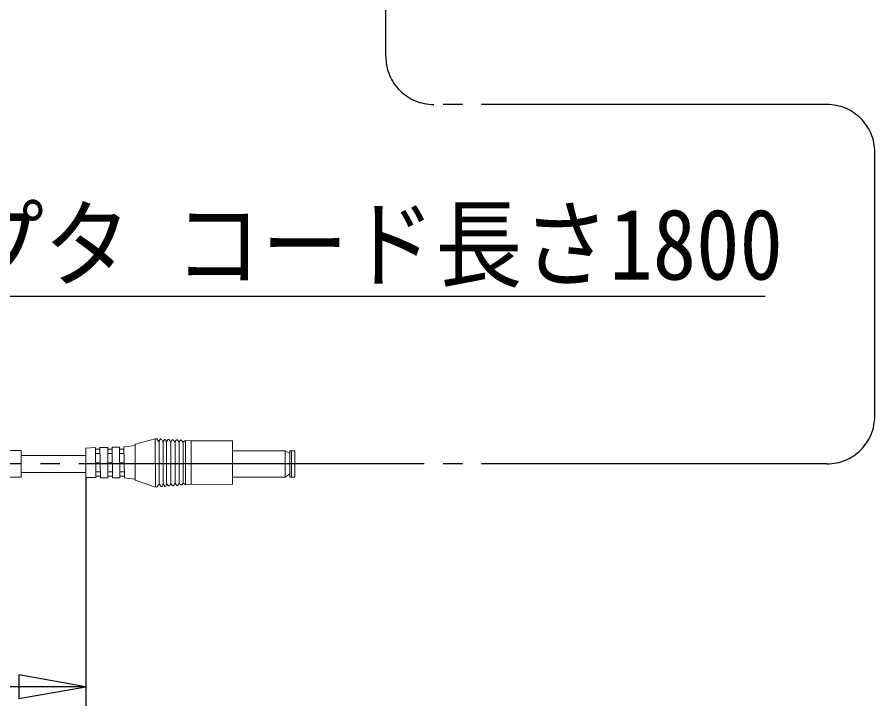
# Model space of a CAD drawing. Units: millimetres at full size, sheet at 1:4; details may follow other scales. Extents: x -840 to 0, y -594 to 594.
# Drawn here: x -512.9 to -334, y -423.3 to -279.6 of the extents above; entities that cross this region are included whole.
import ezdxf
from ezdxf.enums import TextEntityAlignment as Align

# ---------------------------------------------------------------- set-up
doc = ezdxf.new("R2010")
doc.units = ezdxf.units.MM
doc.header["$LTSCALE"] = 4
doc.linetypes.add('LONG_CHAIN', pattern=[21, 18, -1, 1, -1])
doc.layers.add('0-0_EY507', color=7, linetype='Continuous', lineweight=15)
doc.styles.add('ＭＳ 明朝', font='')
doc.styles.get('ＭＳ 明朝').set_extended_font_data('MS Mincho')

msp = doc.modelspace()

# ---------------------------------------------------------------- linework, layer by layer
at = {"layer": '0-0_EY507', "color": 2, "linetype": 'LONG_CHAIN', "lineweight": 30}
for p, q in [((-436, -287.806), (-436, -243.958)), ((-344, -297.806), (-426, -297.806)), ((-334, -362.806), (-334, -307.806)), ((-344, -372.806), (-677.434, -372.806))]:
    msp.add_line(p, q, dxfattribs=at)
at = {"layer": '0-0_EY507'}
for p, q in [((-488.273, -368.677), (-484.125, -367.557)), ((-484.125, -367.557), (-483.744, -367.557)), ((-484.125, -367.557), (-484.04, -377.632)), ((-483.278, -368.022), (-483.278, -377.04)), ((-482.897, -367.599), (-482.77, -367.641)), ((-482.431, -368.065), (-482.431, -376.997)), ((-482.135, -367.684), (-481.923, -367.684)), ((-481.923, -367.684), (-481.796, -368.192)), ((-481.712, -368.107), (-481.712, -376.955)), ((-481.204, -367.726), (-480.907, -368.192)), ((-480.823, -368.065), (-480.823, -376.912)), ((-479.891, -368.107), (-479.891, -376.912)), ((-479.637, -367.811), (-479.51, -367.811)), ((-479.51, -367.811), (-479.172, -368.234)), ((-479.172, -368.234), (-478.791, -367.853)), ((-479.087, -368.15), (-479.087, -376.87)), ((-478.325, -368.277), (-477.817, -367.938)), ((-478.24, -368.234), (-478.24, -376.828)), ((-477.817, -367.938), (-476.674, -367.98)), ((-477.732, -367.938), (-477.732, -377.166)), ((-476.674, -367.98), (-467.953, -367.98)), ((-476.589, -367.98), (-476.589, -377.082)), ((-512.018, -370.028), (-519.018, -370.028)), ((-512.018, -375.584), (-512.018, -370.028)), ((-498.518, -369.504), (-496.528, -369.419)), ((-498.518, -369.504), (-498.518, -375.643)), ((-496.528, -369.419), (-496.486, -375.685)), ((-496.528, -369.716), (-495.597, -369.716)), ((-495.597, -369.419), (-493.988, -369.377)), ((-495.597, -369.419), (-495.512, -375.685)), ((-493.988, -369.335), (-493.946, -375.685)), ((-493.988, -369.716), (-493.057, -369.716)), ((-493.057, -369.335), (-491.533, -369.293)), ((-493.057, -369.335), (-492.972, -375.685)), ((-491.533, -369.293), (-491.491, -375.685)), ((-491.533, -369.716), (-490.602, -369.716)), ((-488.273, -368.954), (-490.602, -369.25)), ((-490.602, -369.25), (-490.517, -375.727)), ((-488.273, -368.677), (-488.273, -376.193)), ((-456.989, -370.055), (-456.015, -370.647)), ((-455.677, -375.558), (-455.677, -370.055)), ((-512.018, -371.028), (-498.518, -371.028)), ((-498.518, -370.732), (-498.518, -374.415)), ((-495.555, -370.647), (-496.528, -370.647)), ((-493.015, -370.647), (-493.988, -370.647)), ((-490.559, -370.647), (-491.533, -370.647)), ((-495.555, -372.594), (-496.528, -372.594)), ((-493.015, -372.594), (-493.988, -372.594)), ((-490.559, -372.594), (-491.533, -372.594)), ((-519.018, -375.584), (-512.018, -375.584)), ((-512.018, -374.584), (-498.518, -374.584)), ((-495.512, -374.457), (-496.486, -374.457)), ((-496.486, -375.346), (-495.512, -375.346)), ((-492.972, -374.457), (-493.946, -374.457)), ((-493.946, -375.346), (-492.972, -375.346)), ((-490.559, -374.457), (-491.491, -374.457)), ((-491.491, -375.346), (-490.517, -375.346)), ((-456.015, -374.881), (-456.989, -375.558)), ((-456.015, -374.838), (-456.015, -374.881)), ((-498.518, -375.643), (-496.486, -375.643)), ((-495.512, -375.685), (-493.946, -375.685)), ((-492.972, -375.685), (-491.491, -375.685)), ((-488.273, -375.981), (-490.517, -375.727)), ((-488.273, -376.193), (-484.04, -377.632)), ((-483.659, -377.59), (-483.278, -377.04)), ((-483.278, -377.04), (-482.812, -377.547)), ((-481.839, -377.463), (-481.712, -376.955)), ((-481.077, -377.421), (-480.823, -376.912)), ((-480.823, -376.912), (-480.484, -377.378)), ((-479.426, -377.294), (-479.087, -376.87)), ((-479.087, -376.87), (-478.706, -377.209)), ((-484.04, -377.632), (-483.659, -377.59))]:
    msp.add_line(p, q, dxfattribs=at)
at = {"layer": '0-0_EY507', "color": 2, "lineweight": 30}
for p, q in [((-498.518, -375.643), (-498.518, -423.306)), ((-498.518, -419.306), (-576.518, -419.306))]:
    msp.add_line(p, q, dxfattribs=at)
msp.add_lwpolyline([(-616.573, -282.392), (-584.568, -337.827), (-356.883, -337.827)], dxfattribs=at)
at = {"layer": '0-0_EY507'}
for points in [[(-482.897, -367.599), (-483.363, -368.107), (-483.744, -367.557)], [(-482.77, -367.641), (-482.516, -368.192), (-482.135, -367.684)], [(-481.796, -368.192), (-481.373, -367.726), (-481.204, -367.726)], [(-480.357, -367.769), (-480.569, -367.769), (-480.907, -368.192)], [(-480.357, -367.769), (-480.018, -368.234), (-479.637, -367.811)], [(-478.325, -368.277), (-478.621, -367.853), (-478.791, -367.853)], [(-467.953, -367.98), (-467.953, -377.04), (-476.589, -377.082)], [(-467.953, -370.055), (-456.989, -370.055), (-456.989, -375.558), (-467.953, -375.558)], [(-454.957, -375.558), (-454.957, -370.055), (-456.015, -370.055)], [(-456.015, -370.055), (-456.015, -375.558), (-454.957, -375.558)], [(-482.812, -377.547), (-482.643, -377.547), (-482.431, -376.997)], [(-481.839, -377.463), (-482.05, -377.505), (-482.431, -376.997)], [(-481.712, -376.955), (-481.288, -377.421), (-481.077, -377.421)], [(-480.484, -377.378), (-480.272, -377.336), (-479.934, -376.87)], [(-479.426, -377.294), (-479.553, -377.294), (-479.934, -376.87)], [(-478.24, -376.828), (-478.537, -377.209), (-478.706, -377.209)], [(-478.24, -376.828), (-477.732, -377.166), (-476.589, -377.082)]]:
    msp.add_lwpolyline(points, dxfattribs=at)
at = {"layer": '0-0_EY507', "color": 2, "lineweight": 30}
msp.add_lwpolyline([(-512.518, -421.775), (-498.518, -419.306), (-512.518, -416.838)], close=True, dxfattribs=at)
msp.add_lwpolyline([(-512.518, -421.775), (-498.518, -419.306), (-512.518, -416.838)], close=True, dxfattribs=at)
at = {"layer": '0-0_EY507', "color": 2, "linetype": 'LONG_CHAIN', "lineweight": 30}
for centre, start, end in [((-426, -287.806), 180, 270), ((-344, -307.806), 0, 90), ((-344, -362.806), 270, 0)]:
    msp.add_arc(centre, 10, start, end, dxfattribs=at)

# ---------------------------------------------------------------- texts
at = {"layer": '0-0_EY507', "style": 'ＭＳ 明朝', "width": 0.9}
msp.add_text('ACアダプタ コード長さ1800', height=14.78, dxfattribs=at).set_placement((-579.815, -338.774), align=Align.BOTTOM_LEFT)

doc.saveas('drawing.dxf')
